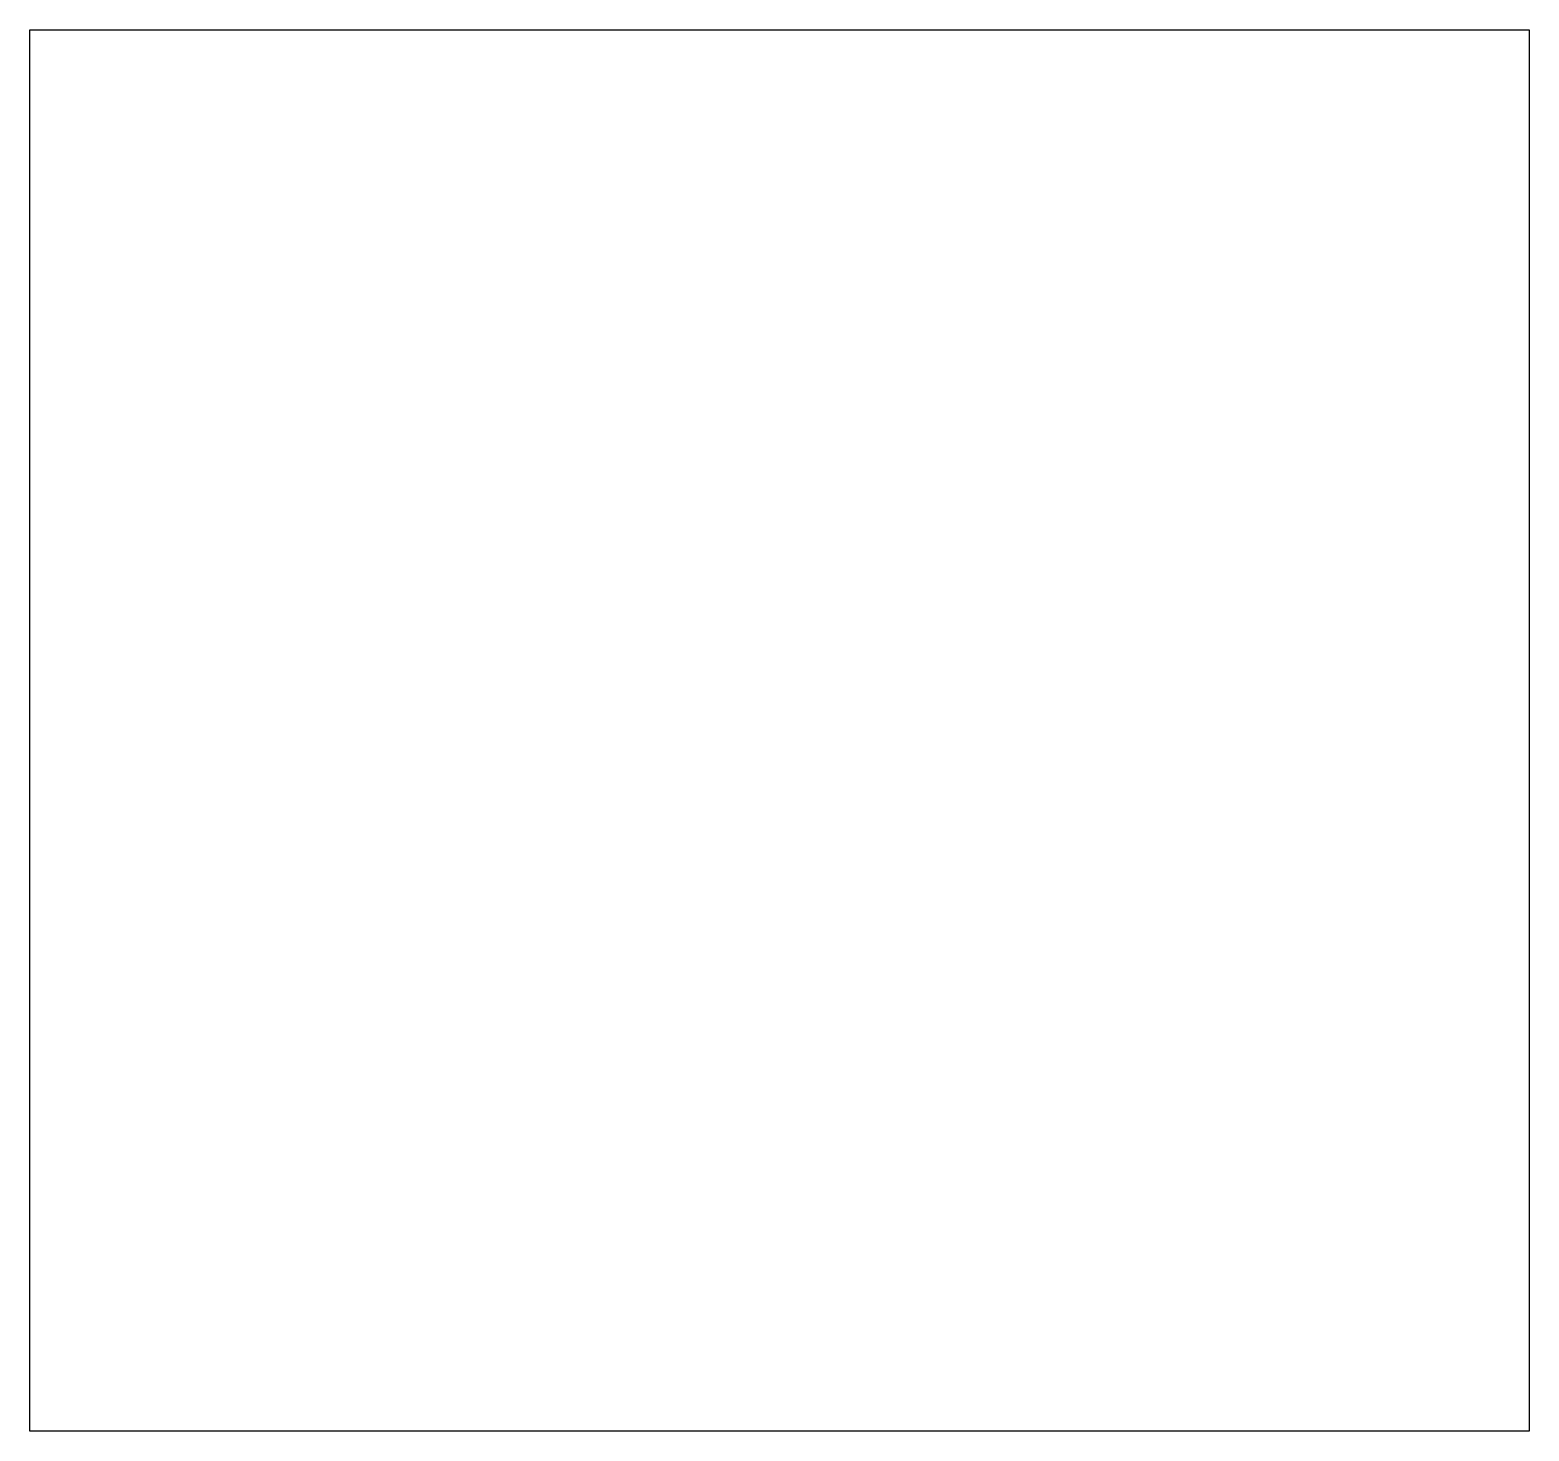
# Model space of a CAD drawing. Header units: metres. Extents: x -18.5 to -15.6, y -1.1 to 46.5.
# Drawn here: x -18.55 to -15.55, y -1.1 to 1.705 of the extents above.
import ezdxf

# ---------------------------------------------------------------- set-up
doc = ezdxf.new("R2010")
doc.units = ezdxf.units.M

msp = doc.modelspace()

# ---------------------------------------------------------------- linework, layer by layer
for p, q in [((-18.55, 1.6469), (-18.55, 1.7045)), ((-18.55, 1.7045), (-15.8915, 1.7045)), ((-15.8915, 1.7045), (-15.55, 1.7045)), ((-15.8915, 1.7045), (-15.8915, 1.7045)), ((-15.55, 1.7045), (-15.55, 1.6469)), ((-18.55, 1.6414), (-18.55, 1.6469)), ((-18.55, 1.2511), (-18.55, 1.6414)), ((-15.55, 1.6469), (-15.55, 1.6414)), ((-15.55, 1.6414), (-15.55, 1.6381)), ((-15.55, 1.6381), (-15.55, 1.2172)), ((-18.55, 1.2172), (-18.55, 1.2511)), ((-18.55, 0.9703), (-18.55, 1.2172)), ((-15.55, 1.2172), (-15.55, 1.2009)), ((-15.55, 1.2009), (-15.55, 0.9376)), ((-18.55, 0.9376), (-18.55, 0.9703)), ((-18.55, 0.7938), (-18.55, 0.9376)), ((-15.55, 0.9376), (-15.55, 0.4872)), ((-18.55, 0.7347), (-18.55, 0.7938)), ((-18.55, 0.7188), (-18.55, 0.7347)), ((-18.55, 0.1386), (-18.55, 0.7188)), ((-15.55, 0.4872), (-15.55, 0.1482)), ((-18.55, 0.0157), (-18.55, 0.1386)), ((-15.55, 0.1482), (-15.55, -0.0778)), ((-18.55, -1.1), (-18.55, 0.0157)), ((-15.55, -0.0778), (-15.55, -0.212)), ((-15.55, -0.212), (-15.55, -0.2714)), ((-15.55, -0.2714), (-15.55, -1.1)), ((-16.9709, -1.1), (-18.55, -1.1)), ((-15.55, -1.1), (-16.9709, -1.1))]:
    msp.add_line(p, q)

doc.saveas('drawing.dxf')
